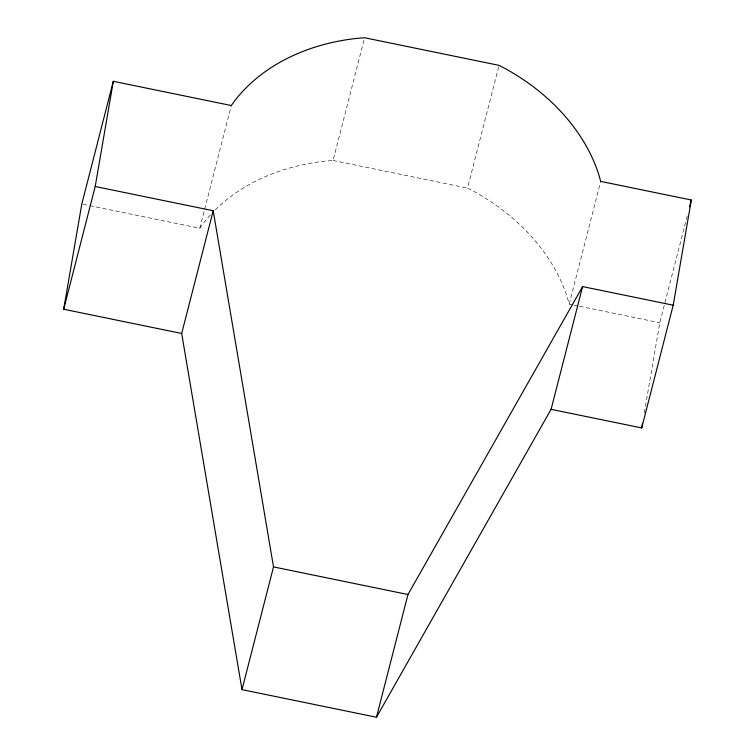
<?xml version="1.0" encoding="UTF-8"?>
<svg xmlns="http://www.w3.org/2000/svg" width="755" height="755" viewBox="0 0 755 755"><rect width="100%" height="100%" fill="white"/><g stroke="black" fill="none" stroke-linecap="round" stroke-linejoin="round"><path stroke-width="0.57" stroke-dasharray="3.77 2.83" d="M644.279 412.9L659.804 322.734L687.522 214.779M89.807 205.681L199.782 228.265L231.294 105.54M215.251 209.89A200.915 155.917 14.4 0 1 324.641 161.192L333.078 160.485L364.589 37.75M572.63 304.841L569.194 304.133L567.25 297.225A200.915 155.917 14.4 0 0 475.159 192.1L467.534 188.089L499.046 65.364M569.194 304.133L600.706 181.398M199.782 228.265L203.888 222.612A200.915 155.917 14.4 0 1 210.777 214.524M333.078 160.485L467.534 188.089M82.937 204.275L88.665 205.454M573.781 305.067L578.368 306.011M579.519 306.247L659.804 322.734"/><path stroke-width="1.13" d="M63.684 309.239L81.795 204.039L113.307 81.304L231.294 105.54L235.4 99.877A200.915 155.917 14.4 0 1 356.152 38.467L364.589 37.75L499.046 65.364L506.671 69.375A200.915 155.917 14.4 0 1 598.762 174.499L600.706 181.398L691.316 200.009L673.205 305.199L641.693 427.934L551.084 409.323L376.462 717.25L242.006 689.636L181.681 333.465L213.193 210.73L95.196 186.504L63.684 309.239L181.681 333.465M95.196 186.504L113.307 81.304M641.693 427.934L642.496 423.31M242.006 689.636L273.518 566.911L213.193 210.73M376.462 717.25L407.974 594.515L582.596 286.598L673.205 305.199M551.084 409.323L582.596 286.598M689.56 206.823L691.316 200.009M273.518 566.911L407.974 594.515"/></g></svg>
